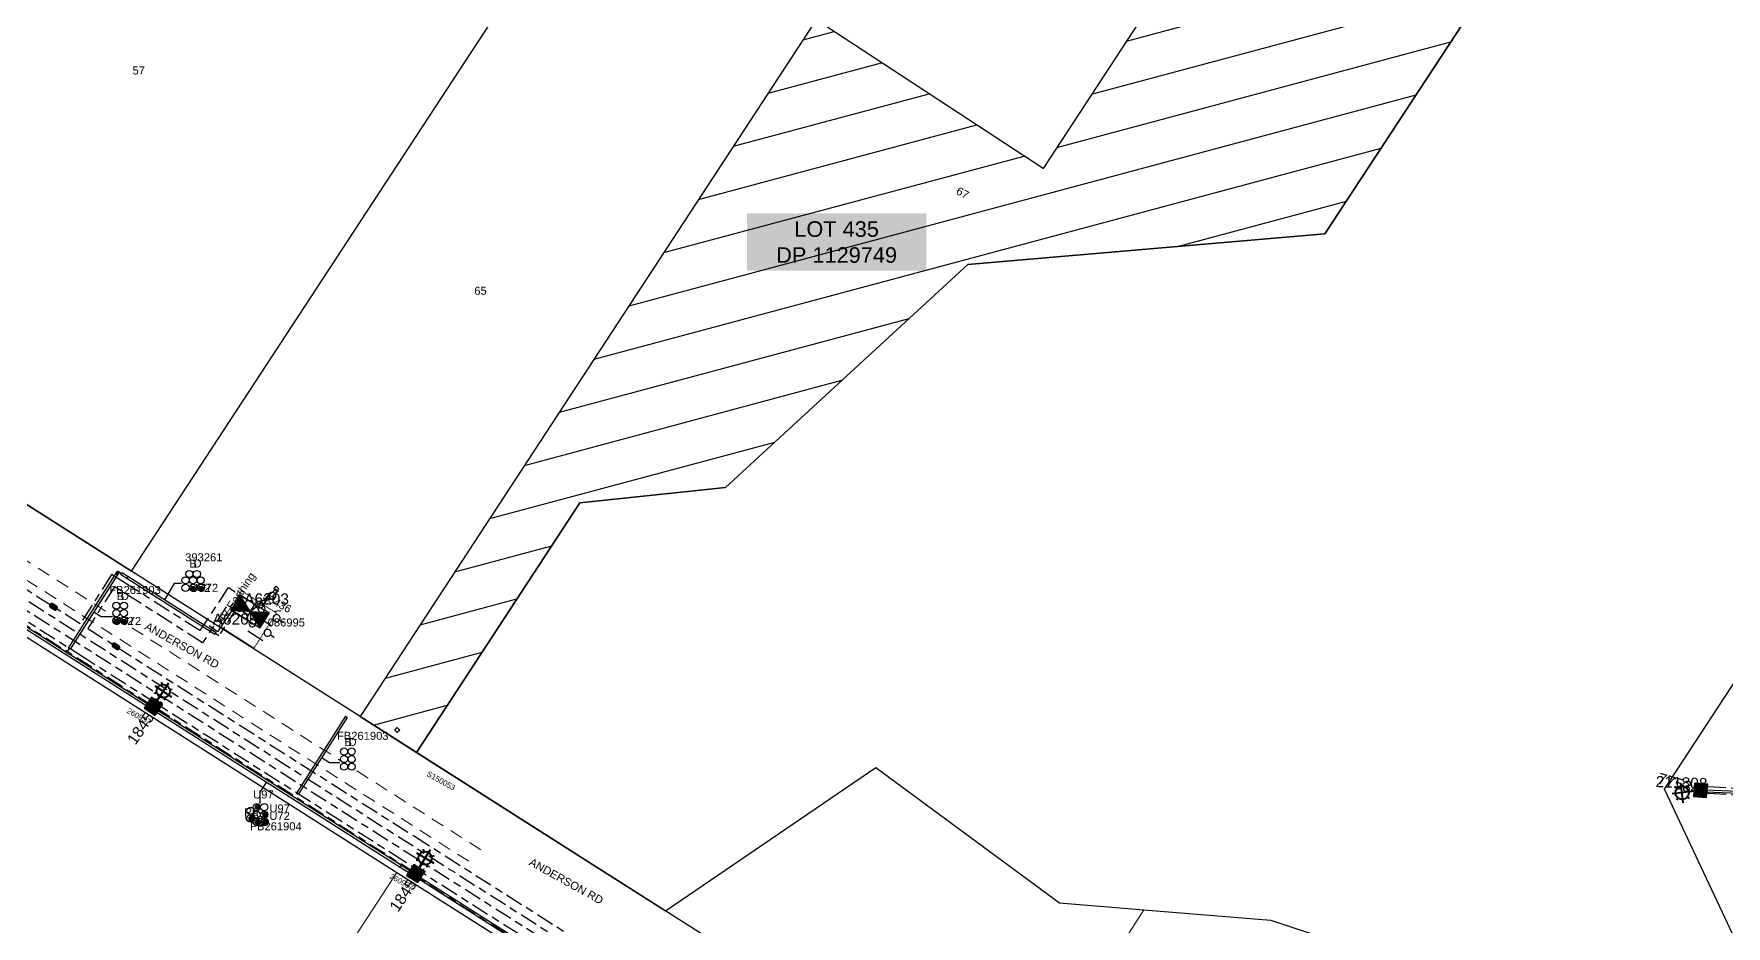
# Model space of a CAD drawing. Header units: metres. Extents: x 0 to 294317, y 0 to 6233398.
# Drawn here: x 293065.6 to 293446.3, y 6231828.6 to 6232029.3 of the extents above; entities that cross this region are included whole.
import ezdxf
from ezdxf import colors
from ezdxf.entities.mleader import LeaderData, LeaderLine
from ezdxf.enums import TextEntityAlignment as Align
from ezdxf.math import Vec2, Vec3

# ---------------------------------------------------------------- set-up
doc = ezdxf.new("R2010")
doc.units = ezdxf.units.M
for name, pattern in [('Cable Exist UG', [8.2, 4, -1.2, 1.8, -1.2]), ('Dash', [5, 3, -2]), ('HIDDEN', [0.375, 0.25, -0.125]), ('HIDDEN2', [0.1875, 0.125, -0.0625])]:
    doc.linetypes.add(name, pattern=pattern)
doc.layers.get('0').update_dxf_attribs({"color": 6})
for name, color, linetype in [('_User Miscellaneous1', 7, 'Continuous'), ('_User Miscellaneous2', 7, 'Continuous'), ('_User Miscellaneous3', 7, 'Continuous'), ('Duct_SP_EXT', 7, 'Continuous'), ('Equip_HV_EXT', 7, 'Continuous'), ('Equip_SP_SL_EXT', 7, 'Continuous'), ('Mains_HV_EXT', 7, 'Continuous'), ('Mains_SL_EXT', 7, 'Continuous'), ('Sub_SP_EXT', 7, 'Continuous'), ('SupportsUG_SP_LV_SL_EXT', 7, 'Continuous'), ('Trench_SP_EXT', 7, 'Continuous')]:
    doc.layers.add(name, color=color, linetype=linetype)
for name, color, linetype, lineweight in [('Cadastre Developer_SP_EXT', 9, 'Continuous', 5), ('Cadastre Land Parcels_SP_EXT', 9, 'Continuous', 5), ('Cadastre Other Property_SP_EXT', 9, 'HIDDEN', 5), ('Cadastre Roads_SP_EXT', 9, 'Continuous', 5)]:
    doc.layers.add(name, color=color, linetype=linetype, lineweight=lineweight)
doc.styles.add('COLUMN_LABEL', font='arial.ttf')
doc.styles.add('iecARIAL', font='arial.ttf', dxfattribs={"height": 2})
doc.styles.add('POLE_LABEL', font='arial.ttf')
doc.styles.get("Standard").update_dxf_attribs({"font": 'arial.ttf'})
doc.styles.add('SWITCH_LABEL', font='arial.ttf', dxfattribs={"height": 2.5})
doc.linetypes.add('Cable E UG', pattern='A,6,-0.5,["E",Standard,S=1.7,R=0,X=0.5,Y=-1],-2.9', length=9.4)

# ---------------------------------------------------------------- blocks, each defined once
blk = doc.blocks.new('*U35')
for points in [[(0, 0), (-2.29, 3.63), (-4.28, 0.34)], [(0, 0), (4.28, -0.34), (2.29, -3.63)]]:
    blk.add_hatch(color=256).paths.add_polyline_path(points)
for p, q in [((4.28, -0.34), (-4.28, 0.34)), ((-2.29, 3.63), (2.29, -3.63))]:
    blk.add_line(p, q)
blk.add_lwpolyline([(-4.28, 0.34), (2.29, -3.63), (4.28, -0.34), (-2.29, 3.63)], close=True)
for tag, height, flags, p in [('STREET_CODE', 0.2, 9, (1.5, 0)), ('ASSET_NUM', 3.5, 8, (2, 2)), ('CONSTRUCTED_VOLTAGE', 0.2, 9, (1.5, -0.2)), ('OPERATING_VOLTAGE', 0.2, 9, (1.5, -0.6)), ('ORIENTATION', 0.2, 9, (1.5, -0.8)), ('OWNED_BY', 0.2, 9, (1.5, -1)), ('OPERATED_BY', 0.2, 9, (1.5, -1.2)), ('SECONDARY_VOLTAGE', 0.2, 9, (1.5, -1.6)), ('STATE', 0.2, 9, (1.5, -1.8)), ('SUBSTATION_TYPE', 0.2, 9, (1.5, -2.2)), ('STREETNAME', 0.2, 9, (1.5, -3)), ('SUBURB', 0.2, 9, (1.5, -3.2)), ('Z', 0.2, 1, (1.5, -3.6)), ('NO_PHASES', 0.2, 9, (1.5, -0.4)), ('MAINTAINED_BY', 0.2, 9, (1.5, -1.4)), ('PARENT', 0.2, 9, (1.5, -2)), ('USAGE', 0.2, 9, (1.5, -2.4)), ('LEGEND', 0.2, 9, (1.5, -2.6)), ('LOCATION', 0.2, 9, (1.5, -2.8)), ('NOTES', 0.2, 9, (1.5, -3.4))]:
    blk.add_attdef(tag, text='', height=height, dxfattribs=dict(flags=flags)).set_placement(p, align=Align.MIDDLE_LEFT)
blk = doc.blocks.new('COLUMN_EXT')
blk.add_hatch(color=256).paths.add_polyline_path([(-1.49, 1.48), (-1.49, -1.49), (1.48, -1.49), (1.48, 1.48)])
blk.add_lwpolyline([(-1.49, -1.49), (1.48, -1.49), (1.48, 1.48), (-1.49, 1.48)], close=True)
for tag, height, style, flags, p in [('STRUCTURE_PLANT_NUMBER', 0.2, 'POLE_LABEL', 9, (1.81, 0.03)), ('ASSET_NUM', 2.5, 'COLUMN_LABEL', 8, (2, 2)), ('STREET_CODE', 0.2, 'COLUMN_LABEL', 9, (1.81, -0.2))]:
    blk.add_attdef(tag, text='', height=height, dxfattribs=dict(style=style, flags=flags)).set_placement(p, align=Align.MIDDLE_LEFT)
at = {"flags": 1}
blk.add_attdef('Z', (1.81, -2.35), '', height=0.2, dxfattribs=at)
at = {"flags": 9}
for tag, p in [('COLUMN_TYPE', (1.81, -0.4)), ('OWNED_BY', (1.81, -0.6)), ('STATE', (1.81, -0.8)), ('USAGE', (1.81, -1)), ('STREETNAME', (1.81, -1.6)), ('SUBURB', (1.81, -1.8)), ('LEGEND', (1.81, -1.2)), ('LOCATION', (1.81, -1.4)), ('NOTES', (1.81, -2))]:
    blk.add_attdef(tag, text='', height=0.2, dxfattribs=at).set_placement(p, align=Align.MIDDLE_LEFT)
blk = doc.blocks.new('DUCT_EXT')
blk.add_circle((0, 0.8), 0.8)
at = {"flags": 1}
blk.add_attdef('Z', (0, 0), '', height=0.2, dxfattribs=at)
at = {"flags": 9}
for tag, p in [('DUCT_CODE', (0, 0)), ('XSECT_TYPE', (0, -0.2)), ('STATE', (0, -0.6)), ('FB_REFERENCE', (0, -0.4)), ('NOTES', (0, -0.8))]:
    blk.add_attdef(tag, text='', height=0.2, dxfattribs=at).set_placement(p, align=Align.MIDDLE_LEFT)
blk = doc.blocks.new('*U36')
at = {"lineweight": 40}
for p, q in [((0.37, 4.65), (4.13, 2.18)), ((1.01, 1.54), (3.49, 5.3)), ((1.83, 5.44), (1.95, 4.89)), ((4.27, 3.83), (3.72, 3.72)), ((0, 0), (1.43, 2.17)), ((0.23, 3), (0.78, 3.11)), ((2.67, 1.4), (2.55, 1.95))]:
    blk.add_line(p, q, dxfattribs=at)
blk.add_circle((2.25, 3.42), 1.5, dxfattribs=at)
at = {"style": 'iecARIAL', "flags": 8}
blk.add_attdef('ASSET_NUM', (1.5, 1.5), '', height=2.5, dxfattribs=at)
for tag, p, height, flags in [('OPERATING_VOLTAGE', (0.98, -1.65), 0.2, 9), ('ORIENTATION', (0.98, -1.85), 0.2, 9), ('OWNED_BY', (0.98, -2.05), 0.2, 9), ('STATE', (0.98, -2.25), 0.2, 9), ('CONSTRUCTED_VOLTAGE', (0.98, -0.65), 0.2, 9), ('CONTROL_TYPE', (0.98, -0.85), 0.2, 9), ('LANTERN_PURPOSE', (0.98, -1.05), 0.2, 9), ('LANTERN_TYPE', (0.98, -1.25), 0.2, 9), ('NO_PHASES', (0.98, -1.45), 0.2, 9), ('USAGE', (0.98, -2.45), 0.2, 9), ('CEXIST', (0.98, -2.65), 0.2, 9), ('CNEW', (0.98, -2.85), 0.2, 9), ('CNUMBER', (0.98, -3.05), 0.2, 9), ('CREMOVE', (0.98, -3.25), 0.2, 9), ('CREPLACE', (0.98, -3.45), 0.2, 9), ('LKINGHEIGHT', (0.98, -3.65), 0.2, 9), ('LBRACKET', (0.98, -3.85), 0.2, 9), ('LNUMBER', (2.18, -3.25), 2.5, 8), ('LBRACKETVOCAB', (0.98, -4.05), 0.2, 9), ('LCATEGORY', (0.98, -4.25), 0.2, 9), ('LCHARGE1', (0.98, -4.45), 0.2, 9), ('LCHARGE1PERCENT', (0.98, -4.65), 0.2, 9), ('LCHARGE2', (0.98, -4.85), 0.2, 9), ('LCHARGE2PERCENT', (0.98, -5.05), 0.2, 9), ('LCHARGE3', (0.98, -5.25), 0.2, 9), ('LCHARGE3PERCENT', (0.98, -5.45), 0.2, 9), ('LEXIST', (0.98, -5.65), 0.2, 9), ('LLAMP', (0.98, -5.85), 0.2, 9), ('LLAMPVOCAB', (0.98, -6.05), 0.2, 9), ('LMAST', (0.98, -6.25), 0.2, 9), ('LMASTVOCAB', (0.98, -6.45), 0.2, 9), ('LNEW', (0.98, -6.65), 0.2, 9), ('LANTNUMBER', (0.98, -6.85), 0.2, 9), ('LOUTREACH', (0.98, -7.25), 0.2, 9), ('LOUTREACHVOCAB', (0.98, -7.45), 0.2, 9), ('LRATECODE', (0.98, -7.65), 0.2, 9), ('STREETNAME', (0.98, -9.25), 0.2, 9), ('SUBURB', (0.98, -9.45), 0.2, 1), ('LREMOVE', (0.98, -7.85), 0.2, 9), ('LREPLACE', (0.98, -8.05), 0.2, 9), ('LTYPE', (0.98, -8.25), 0.2, 9), ('LTYPEVOCAB', (0.98, -8.45), 0.2, 9), ('LEGEND', (0.98, -8.65), 0.2, 9), ('LOCATION', (0.98, -8.85), 0.2, 9), ('NOTES', (0.98, -9.05), 0.2, 9)]:
    blk.add_attdef(tag, p, '', height=height, dxfattribs=dict(flags=flags))
blk = doc.blocks.new('*U37')
at = {"lineweight": 40}
for p, q in [((0.19, 4.64), (4.03, 2.3)), ((0.94, 1.55), (3.28, 5.39)), ((1.63, 5.47), (1.76, 4.93)), ((4.12, 3.95), (3.57, 3.82)), ((0, 0), (1.33, 2.19)), ((0.11, 2.98), (0.65, 3.11)), ((2.6, 1.46), (2.47, 2.01))]:
    blk.add_line(p, q, dxfattribs=at)
blk.add_circle((2.11, 3.47), 1.5, dxfattribs=at)
at = {"style": 'iecARIAL', "flags": 8}
blk.add_attdef('ASSET_NUM', (1.5, 1.5), '', height=2.5, dxfattribs=at)
for tag, p, height, flags in [('OPERATING_VOLTAGE', (0.98, -1.65), 0.2, 9), ('ORIENTATION', (0.98, -1.85), 0.2, 9), ('OWNED_BY', (0.98, -2.05), 0.2, 9), ('STATE', (0.98, -2.25), 0.2, 9), ('CONSTRUCTED_VOLTAGE', (0.98, -0.65), 0.2, 9), ('CONTROL_TYPE', (0.98, -0.85), 0.2, 9), ('LANTERN_PURPOSE', (0.98, -1.05), 0.2, 9), ('LANTERN_TYPE', (0.98, -1.25), 0.2, 9), ('NO_PHASES', (0.98, -1.45), 0.2, 9), ('USAGE', (0.98, -2.45), 0.2, 9), ('CEXIST', (0.98, -2.65), 0.2, 9), ('CNEW', (0.98, -2.85), 0.2, 9), ('CNUMBER', (0.98, -3.05), 0.2, 9), ('CREMOVE', (0.98, -3.25), 0.2, 9), ('CREPLACE', (0.98, -3.45), 0.2, 9), ('LKINGHEIGHT', (0.98, -3.65), 0.2, 9), ('LBRACKET', (0.98, -3.85), 0.2, 9), ('LNUMBER', (2.18, -3.25), 2.5, 8), ('LBRACKETVOCAB', (0.98, -4.05), 0.2, 9), ('LCATEGORY', (0.98, -4.25), 0.2, 9), ('LCHARGE1', (0.98, -4.45), 0.2, 9), ('LCHARGE1PERCENT', (0.98, -4.65), 0.2, 9), ('LCHARGE2', (0.98, -4.85), 0.2, 9), ('LCHARGE2PERCENT', (0.98, -5.05), 0.2, 9), ('LCHARGE3', (0.98, -5.25), 0.2, 9), ('LCHARGE3PERCENT', (0.98, -5.45), 0.2, 9), ('LEXIST', (0.98, -5.65), 0.2, 9), ('LLAMP', (0.98, -5.85), 0.2, 9), ('LLAMPVOCAB', (0.98, -6.05), 0.2, 9), ('LMAST', (0.98, -6.25), 0.2, 9), ('LMASTVOCAB', (0.98, -6.45), 0.2, 9), ('LNEW', (0.98, -6.65), 0.2, 9), ('LANTNUMBER', (0.98, -6.85), 0.2, 9), ('LOUTREACH', (0.98, -7.25), 0.2, 9), ('LOUTREACHVOCAB', (0.98, -7.45), 0.2, 9), ('LRATECODE', (0.98, -7.65), 0.2, 9), ('STREETNAME', (0.98, -9.25), 0.2, 9), ('SUBURB', (0.98, -9.45), 0.2, 1), ('LREMOVE', (0.98, -7.85), 0.2, 9), ('LREPLACE', (0.98, -8.05), 0.2, 9), ('LTYPE', (0.98, -8.25), 0.2, 9), ('LTYPEVOCAB', (0.98, -8.45), 0.2, 9), ('LEGEND', (0.98, -8.65), 0.2, 9), ('LOCATION', (0.98, -8.85), 0.2, 9), ('NOTES', (0.98, -9.05), 0.2, 9)]:
    blk.add_attdef(tag, p, '', height=height, dxfattribs=dict(flags=flags))
blk = doc.blocks.new('SL_LANTERN_EXT')
at = {"lineweight": 40}
for p, q in [((-2.25, 4.22), (2.25, 4.22)), ((-1.46, 5.68), (-1.06, 5.28)), ((0, 1.97), (0, 6.47)), ((1.46, 5.68), (1.06, 5.28)), ((-1.46, 2.76), (-1.06, 3.16)), ((0, 0), (0, 2.72)), ((1.46, 2.76), (1.06, 3.16))]:
    blk.add_line(p, q, dxfattribs=at)
blk.add_circle((0, 4.22), 1.5, dxfattribs=at)
at = {"style": 'iecARIAL', "flags": 8}
blk.add_attdef('ASSET_NUM', (1.5, 1.5), '', height=2.5, dxfattribs=at)
for tag, p, height, flags in [('OPERATING_VOLTAGE', (0.98, -1.65), 0.2, 9), ('ORIENTATION', (0.98, -1.85), 0.2, 9), ('OWNED_BY', (0.98, -2.05), 0.2, 9), ('STATE', (0.98, -2.25), 0.2, 9), ('CONSTRUCTED_VOLTAGE', (0.98, -0.65), 0.2, 9), ('CONTROL_TYPE', (0.98, -0.85), 0.2, 9), ('LANTERN_PURPOSE', (0.98, -1.05), 0.2, 9), ('LANTERN_TYPE', (0.98, -1.25), 0.2, 9), ('NO_PHASES', (0.98, -1.45), 0.2, 9), ('USAGE', (0.98, -2.45), 0.2, 9), ('CEXIST', (0.98, -2.65), 0.2, 9), ('CNEW', (0.98, -2.85), 0.2, 9), ('CNUMBER', (0.98, -3.05), 0.2, 9), ('CREMOVE', (0.98, -3.25), 0.2, 9), ('CREPLACE', (0.98, -3.45), 0.2, 9), ('LKINGHEIGHT', (0.98, -3.65), 0.2, 9), ('LBRACKET', (0.98, -3.85), 0.2, 9), ('LNUMBER', (2.18, -3.25), 2.5, 8), ('LBRACKETVOCAB', (0.98, -4.05), 0.2, 9), ('LCATEGORY', (0.98, -4.25), 0.2, 9), ('LCHARGE1', (0.98, -4.45), 0.2, 9), ('LCHARGE1PERCENT', (0.98, -4.65), 0.2, 9), ('LCHARGE2', (0.98, -4.85), 0.2, 9), ('LCHARGE2PERCENT', (0.98, -5.05), 0.2, 9), ('LCHARGE3', (0.98, -5.25), 0.2, 9), ('LCHARGE3PERCENT', (0.98, -5.45), 0.2, 9), ('LEXIST', (0.98, -5.65), 0.2, 9), ('LLAMP', (0.98, -5.85), 0.2, 9), ('LLAMPVOCAB', (0.98, -6.05), 0.2, 9), ('LMAST', (0.98, -6.25), 0.2, 9), ('LMASTVOCAB', (0.98, -6.45), 0.2, 9), ('LNEW', (0.98, -6.65), 0.2, 9), ('LANTNUMBER', (0.98, -6.85), 0.2, 9), ('LOUTREACH', (0.98, -7.25), 0.2, 9), ('LOUTREACHVOCAB', (0.98, -7.45), 0.2, 9), ('LRATECODE', (0.98, -7.65), 0.2, 9), ('STREETNAME', (0.98, -9.25), 0.2, 9), ('SUBURB', (0.98, -9.45), 0.2, 1), ('LREMOVE', (0.98, -7.85), 0.2, 9), ('LREPLACE', (0.98, -8.05), 0.2, 9), ('LTYPE', (0.98, -8.25), 0.2, 9), ('LTYPEVOCAB', (0.98, -8.45), 0.2, 9), ('LEGEND', (0.98, -8.65), 0.2, 9), ('LOCATION', (0.98, -8.85), 0.2, 9), ('NOTES', (0.98, -9.05), 0.2, 9)]:
    blk.add_attdef(tag, p, '', height=height, dxfattribs=dict(flags=flags))
blk = doc.blocks.new('CCP_EXT')
blk.add_wipeout([(0, 0.57), (0.57, 0), (0, -0.57), (-0.57, 0)])
blk.add_lwpolyline([(-0.57, 0), (0, 0.57), (0.57, 0), (0, -0.57), (-0.57, 0)])
at = {"flags": 1}
blk.add_attdef('Z', (0, 0), '', height=0.2, dxfattribs=at)
at = {"flags": 9}
for tag, p in [('CCP_TYPE', (0, 0)), ('CONSTRUCTED_VOLTAGE', (0, -0.2)), ('OPERATING_VOLTAGE', (0, -0.6)), ('ORIENTATION', (0, -0.8)), ('OWNED_BY', (0, -1)), ('STATE', (0, -1.8)), ('NO_PHASES', (0, -0.4)), ('USAGE', (0, -1.2)), ('LEGEND', (0, -1.4)), ('LIFE_SUPPORT', (0, -1.6)), ('NOTES', (0, -2))]:
    blk.add_attdef(tag, text='', height=0.2, dxfattribs=at).set_placement(p, align=Align.MIDDLE_LEFT)
blk = doc.blocks.new('HV_STJ_EXT')
h = blk.add_hatch(color=256)
edge = h.paths.add_edge_path()
edge.add_ellipse((-0.59, 0.13), major_axis=(0.226, 0.226), ratio=1, start_angle=45, end_angle=135)
edge.add_line((-0.91, 0.13), (-0.91, -0.13))
edge.add_ellipse((-0.59, -0.13), major_axis=(0.226, 0.226), ratio=1, start_angle=135, end_angle=225)
edge.add_line((-0.59, -0.45), (0.59, -0.45))
edge.add_ellipse((0.59, -0.13), major_axis=(-0.226, 0.226), ratio=1, start_angle=135, end_angle=225)
edge.add_line((0.91, -0.13), (0.91, 0.13))
edge.add_ellipse((0.59, 0.13), major_axis=(-0.226, 0.226), ratio=1, start_angle=225, end_angle=315)
edge.add_line((0.59, 0.45), (-0.59, 0.45))
blk.add_lwpolyline([(-0.91, 0.13), (-0.91, -0.13, 0.414214), (-0.59, -0.45), (0.59, -0.45, 0.414214), (0.91, -0.13), (0.91, 0.13, 0.414214), (0.59, 0.45), (-0.59, 0.45, 0.414214)], format="xyb", close=True)
for tag, flags, p in [('ORIENTATION', 9, (1.5, 0)), ('Z', 1, (1.5, -0.8)), ('USAGE', 9, (1.5, -0.2)), ('LEGEND', 9, (1.5, -0.4)), ('NOTES', 9, (1.5, -0.6))]:
    blk.add_attdef(tag, text='', height=0.2, dxfattribs=dict(flags=flags)).set_placement(p, align=Align.MIDDLE_LEFT)
blk = doc.blocks.new('LV_UG_DFUSE_CLOSED_EXT')
for points in [[(1, 0), (0, 0)], [(5.04, 0.73), (2.16, -0.72)], [(5.05, -0.71), (2.16, 0.72)], [(6.2, 0.01), (7.2, 0.01)]]:
    blk.add_lwpolyline(points)
for centre in [(1.8, 0), (5.4, 0.01)]:
    blk.add_circle(centre, 0.8)
at = {"flags": 9}
for tag, p in [('ACTUAL_STATUS', (0, 0)), ('CONSTRUCTED_VOLTAGE', (0, -0.2)), ('OPERATING_VOLTAGE', (0, -0.6)), ('ORIENTATION', (0, -0.8)), ('STATE', (0, -1)), ('SWITCH_TYPE', (0, -1.2)), ('NO_PHASES', (0, -0.4)), ('USAGE', (0, -1.4)), ('NOTES', (0, -1.6))]:
    blk.add_attdef(tag, text='', height=0.2, dxfattribs=at).set_placement(p, align=Align.MIDDLE_LEFT)
at = {"flags": 1}
blk.add_attdef('Z', (0, 0), '', height=0.2, dxfattribs=at)
blk = doc.blocks.new('SWG_HOLEC_SU_EXT')
blk.add_line((1.8, -2), (5.8, -2))
for points in [[(1, 0), (0, 0)], [(6.6, 0), (7.6, 0)]]:
    blk.add_lwpolyline(points)
for points in [[(1.8, -0.8, 1), (1.8, 0.8, 1)], [(5.8, -0.8, 1), (5.8, 0.8, 1)]]:
    blk.add_lwpolyline(points, format="xyb", close=True)
at = {"style": 'SWITCH_LABEL', "flags": 8}
blk.add_attdef('ASSET_NUM', text='', height=2.5, rotation=179.9544, dxfattribs=at).set_placement((-2.4, 0), align=Align.MIDDLE_LEFT)
at = {"flags": 1}
blk.add_attdef('Z', (0, 0), '', height=0.2, dxfattribs=at)
at = {"flags": 9}
for tag, p in [('ACTUAL_STATUS', (0, -0.4)), ('CONSTRUCTED_VOLTAGE', (0, -0.6)), ('OPERATING_VOLTAGE', (0, -1)), ('ORIENTATION', (0, -1.2)), ('OWNED_BY', (0, -1.4)), ('STATE', (0, -1.8)), ('SWITCH_TYPE', (0, -2)), ('STREETNAME', (0, -2.6)), ('SUBURB', (0, -2.8)), ('NO_PHASES', (0, -0.8)), ('PARENT', (0, -1.6)), ('USAGE', (0, -2.2)), ('LOCATION', (0, -2.4)), ('NOTES', (0, -3))]:
    blk.add_attdef(tag, text='', height=0.2, dxfattribs=at).set_placement(p, align=Align.MIDDLE_LEFT)
at = {"style": 'SWITCH_LABEL', "flags": 9}
blk.add_attdef('STREET_CODE', text='', height=0.2, dxfattribs=at).set_placement((0, -0.2), align=Align.MIDDLE_LEFT)
blk = doc.blocks.new('CABLE_LARGE_EXT')
h = blk.add_hatch(color=256)
edge = h.paths.add_edge_path()
edge.add_arc((0, 0.55), 0.55, 0, 360)
blk.add_circle((0, 0.55), 0.55)
at = {"flags": 1}
blk.add_attdef('Z', (0, 0), '', height=0.2, dxfattribs=at)
at = {"flags": 9}
for tag, p in [('COND_CODE', (0, 0)), ('STATE', (0, -0.4)), ('XSECT_SIZE', (0, -0.6)), ('FB_REFERENCE', (0, -0.2)), ('NOTES', (0, -0.8))]:
    blk.add_attdef(tag, text='', height=0.2, dxfattribs=at).set_placement(p, align=Align.MIDDLE_LEFT)

msp = doc.modelspace()

# ---------------------------------------------------------------- hatches: boundary and pattern name
at = {"layer": '_User Miscellaneous1'}
h = msp.add_hatch(dxfattribs=at)
h.set_pattern_fill('ANSI31', color=256, scale=3, angle=330, style=0)
h.paths.add_polyline_path([(293406.73, 6232061.68), (293405.29, 6232068.6), (293366.84, 6232093.8), (293365.36, 6232100.67), (293406.51, 6232163.54), (293402.15, 6232166.41), (293292.61, 6231999.05), (293241.6, 6232032.44), (293139.02, 6231875.75), (293151.68, 6231867.7), (293188.45, 6231923.86), (293221.21, 6231927.27), (293275.68, 6231977.44), (293356.03, 6231984.29)])

# ---------------------------------------------------------------- linework, layer by layer
at = {"layer": '_User Miscellaneous1', "linetype": 'Continuous'}
for points in [[(293406.73, 6232061.68), (293405.29, 6232068.6), (293366.84, 6232093.8), (293365.36, 6232100.67), (293406.51, 6232163.54), (293402.15, 6232166.41), (293292.61, 6231999.05), (293241.6, 6232032.44), (293139.02, 6231875.75), (293151.68, 6231867.7), (293188.45, 6231923.86), (293221.21, 6231927.27), (293275.68, 6231977.44), (293356.03, 6231984.29), (293406.73, 6232061.68)], [(293190.59, 6232065.82), (293088.49, 6232132.5), (292984.66, 6231973.91), (293087.56, 6231908.46), (293190.59, 6232065.82)]]:
    msp.add_lwpolyline(points, close=True, dxfattribs=at)
for points in [[(293453.11, 6232132.8), (293406.51, 6232163.54), (293365.36, 6232100.67), (293366.84, 6232093.8), (293405.29, 6232068.6), (293406.73, 6232061.68), (293356.03, 6231984.29), (293275.68, 6231977.44), (293221.21, 6231927.27), (293188.45, 6231923.86), (293151.68, 6231867.7), (293190.48, 6231843.03), (293207.72, 6231832.07), (293254.99, 6231864.32), (293296.35, 6231833.88), (293315.28, 6231832.32), (293343.88, 6231829.96), (293399.68, 6231811.44), (293412.07, 6231785.11), (293432.49, 6231741.74), (293407.18, 6231701.95), (293424.8, 6231690.73), (293443.94, 6231678.58), (293462.91, 6231666.21)], [(293460.8, 6231799.04), (293432.37, 6231859.46), (293518.41, 6231990.8)]]:
    msp.add_lwpolyline(points, dxfattribs=at)
at = {"layer": '_User Miscellaneous2', "linetype": 'Cable Exist UG'}
msp.add_lwpolyline([(293114.6, 6231898.89), (293121.2, 6231899.59)], dxfattribs=at)
at = {"layer": '_User Miscellaneous3'}
for points in [[(293098.85, 6231905.66), (293097.17, 6231905.66), (293095, 6231902.03)], [(293083.35, 6231898.18), (293080.74, 6231898.18), (293079.18, 6231899.18)], [(293134.43, 6231865.36), (293132.1, 6231865.36), (293130.46, 6231866.4)], [(293116.55, 6231856.19), (293116.55, 6231858.73), (293117.95, 6231860.92)]]:
    msp.add_lwpolyline(points, dxfattribs=at)
at = {"layer": '_User Miscellaneous3', "linetype": 'Cable E UG'}
for points in [[(293112.17, 6231899.43), (293111.73, 6231899.3), (293111.73, 6231899.3), (293110.48, 6231900.08), (293108.13, 6231896.59)], [(293108.13, 6231896.59), (293106.96, 6231894.79), (293105.03, 6231896.17)]]:
    msp.add_lwpolyline(points, dxfattribs=at)
at = {"layer": 'Cadastre Land Parcels_SP_EXT', "linetype": 'Continuous'}
for points in [[(293402.15, 6232166.41), (293351.14, 6232199.8), (293241.6, 6232032.44), (293292.61, 6231999.05), (293402.15, 6232166.41)], [(293241.6, 6232032.44), (293190.59, 6232065.82), (293087.56, 6231908.46), (293139.02, 6231875.75), (293241.6, 6232032.44)]]:
    msp.add_lwpolyline(points, close=True, dxfattribs=at)
for points in [[(293020.71, 6231646.68), (293147.24, 6231840.71), (293147.24, 6231840.71), (292958.26, 6231960.87), (292886.03, 6231847.4), (292980.94, 6231784.88)], [(293293.5, 6231798.07), (293315.28, 6231832.32), (293315.28, 6231832.32), (293296.35, 6231833.88), (293254.99, 6231864.32), (293207.72, 6231832.07), (293241.99, 6231810.28)], [(293184.8, 6231816.83), (293147.24, 6231840.71), (293020.7, 6231646.68)], [(293382.64, 6231817.1), (293343.88, 6231829.96), (293315.28, 6231832.32), (293293.5, 6231798.07)]]:
    msp.add_lwpolyline(points, dxfattribs=at)
at = {"layer": 'Cadastre Roads_SP_EXT', "linetype": 'Continuous'}
msp.add_lwpolyline([(293518.41, 6231990.8), (293432.37, 6231859.46), (293460.8, 6231799.04)], dxfattribs=at)
at = {"layer": 'Duct_SP_EXT'}
for p, q in [((293032.18, 6231915.6), (293092.1, 6231877.5)), ((293032.43, 6231916), (293092.36, 6231877.9)), ((293084.38, 6231908.48), (293073.38, 6231891.17)), ((293084.79, 6231908.22), (293073.78, 6231890.91)), ((293084.38, 6231908.48), (293084.59, 6231908.35)), ((293084.79, 6231908.22), (293084.59, 6231908.35)), ((293085.15, 6231907.7), (293085.28, 6231907.9)), ((293086.52, 6231906.83), (293085.15, 6231907.7)), ((293085.41, 6231908.1), (293085.28, 6231907.9)), ((293086.78, 6231907.23), (293085.41, 6231908.1)), ((293086.52, 6231906.83), (293086.65, 6231907.03)), ((293106.36, 6231894.21), (293086.52, 6231906.83)), ((293086.78, 6231907.23), (293086.65, 6231907.03)), ((293106.62, 6231894.61), (293086.78, 6231907.23)), ((293106.36, 6231894.21), (293106.49, 6231894.41)), ((293106.62, 6231894.61), (293106.49, 6231894.41)), ((293073.38, 6231891.17), (293073.58, 6231891.04)), ((293073.78, 6231890.91), (293073.58, 6231891.04)), ((293092.1, 6231877.5), (293092.23, 6231877.7)), ((293092.1, 6231877.5), (293092.23, 6231877.7)), ((293092.36, 6231877.9), (293092.23, 6231877.7)), ((293092.36, 6231877.9), (293092.23, 6231877.7)), ((293135.71, 6231875.82), (293124.71, 6231858.51)), ((293136.12, 6231875.56), (293125.11, 6231858.25)), ((293135.71, 6231875.82), (293135.92, 6231875.69)), ((293136.12, 6231875.56), (293135.92, 6231875.69)), ((293124.71, 6231858.51), (293124.91, 6231858.38)), ((293125.11, 6231858.25), (293124.91, 6231858.38)), ((293441.68, 6231858.82), (293441.69, 6231859.06)), ((293441.68, 6231858.82), (293457.19, 6231858.17)), ((293441.7, 6231859.3), (293441.69, 6231859.06)), ((293441.7, 6231859.3), (293457.21, 6231858.64)), ((293148.03, 6231841.93), (293148.16, 6231842.14)), ((293148.03, 6231841.93), (293151.17, 6231839.94)), ((293148.29, 6231842.34), (293148.16, 6231842.14)), ((293148.29, 6231842.34), (293151.42, 6231840.35)), ((293151.17, 6231839.94), (293151.29, 6231840.14)), ((293151.17, 6231839.94), (293151.29, 6231840.14)), ((293151.17, 6231839.94), (293185.56, 6231818.07)), ((293151.42, 6231840.35), (293151.29, 6231840.14)), ((293151.42, 6231840.35), (293151.29, 6231840.14)), ((293151.42, 6231840.35), (293185.82, 6231818.48))]:
    msp.add_line(p, q, dxfattribs=at)
at = {"layer": 'Mains_HV_EXT', "linetype": 'Cable Exist UG'}
for points in [[(292976.22, 6231960.12), (293070.07, 6231900.45)], [(293114.25, 6231899.35), (293115.31, 6231900.96), (293115.31, 6231900.96), (293109.32, 6231904.77), (293102.98, 6231895.09), (293085.95, 6231905.93), (293083.13, 6231907.7), (293076.08, 6231896.61), (293070.05, 6231900.46)], [(293114.25, 6231899.35), (293113.29, 6231897.69), (293108.88, 6231900.44), (293103.6, 6231892.37), (293103.6, 6231892.37), (293084.88, 6231904.24), (293083.75, 6231904.94), (293077.76, 6231895.53), (293084.09, 6231891.56)]]:
    msp.add_lwpolyline(points, dxfattribs=at)
at = {"layer": 'Mains_SL_EXT', "linetype": 'Cable Exist UG'}
for points in [[(293092.48, 6231878.05), (293032.51, 6231916.16)], [(293216.94, 6231798.77), (293215.24, 6231799.26), (293185.61, 6231818.1), (293152.48, 6231839.16), (293151.53, 6231840.47)]]:
    msp.add_lwpolyline(points, dxfattribs=at)
for points in [[(293440.55, 6231859.14), (293442.22, 6231860.02), (293458.37, 6231859.18), (293458.37, 6231859.18, -0.157867), (293463.22, 6231872.38), (293463.22, 6231872.38), (293463.24, 6231872.41), (293470.35, 6231883.56), (293470.74, 6231885.26)], [(293440.55, 6231859.14), (293442.25, 6231858.53), (293458.24, 6231857.64), (293458.24, 6231857.64, 0.084316), (293459.23, 6231846.57), (293459.23, 6231846.57), (293459.26, 6231846.45), (293472.7, 6231817.49), (293472.76, 6231817.4), (293472.76, 6231817.4, 0.045476), (293478.45, 6231810.37), (293478.45, 6231810.37), (293479.71, 6231808.45)]]:
    msp.add_lwpolyline(points, format="xyb", dxfattribs=at)
at = {"layer": 'Trench_SP_EXT', "linetype": 'Cable Exist UG'}
for points in [[(293085.28, 6231907.9), (293084.59, 6231908.35), (293084.15, 6231907.66)], [(293113.69, 6231898.66), (293111.32, 6231900.31), (293107.25, 6231893.92), (293106.49, 6231894.41)], [(293073.58, 6231891.04), (293072.9, 6231889.99)], [(293440.51, 6231859.18), (293441.69, 6231859.06)]]:
    msp.add_lwpolyline(points, dxfattribs=at)

# ---------------------------------------------------------------- block references
at = {"layer": '_User Miscellaneous3'}
for name, p in [('DUCT_EXT', (293100.59, 6231907.02)), ('DUCT_EXT', (293102.29, 6231907.02)), ('DUCT_EXT', (293099.75, 6231905.61)), ('DUCT_EXT', (293099.75, 6231903.91)), ('DUCT_EXT', (293101.45, 6231905.61)), ('DUCT_EXT', (293101.45, 6231903.91)), ('CABLE_LARGE_EXT', (293101.47, 6231903.93)), ('DUCT_EXT', (293103.16, 6231905.61)), ('DUCT_EXT', (293103.21, 6231903.99)), ('CABLE_LARGE_EXT', (293103.21, 6231903.99)), ('DUCT_EXT', (293084.18, 6231899.9)), ('DUCT_EXT', (293085.88, 6231899.9)), ('DUCT_EXT', (293084.18, 6231898.22)), ('DUCT_EXT', (293084.18, 6231896.52)), ('CABLE_LARGE_EXT', (293084.18, 6231896.52)), ('DUCT_EXT', (293085.88, 6231898.22)), ('DUCT_EXT', (293085.88, 6231896.52)), ('CABLE_LARGE_EXT', (293085.9, 6231896.53)), ('DUCT_EXT', (293135.41, 6231867.1)), ('DUCT_EXT', (293135.41, 6231865.4)), ('DUCT_EXT', (293137.11, 6231867.1)), ('DUCT_EXT', (293137.11, 6231865.4)), ('DUCT_EXT', (293135.41, 6231863.7)), ('DUCT_EXT', (293137.11, 6231863.7)), ('CABLE_LARGE_EXT', (293116.01, 6231854.89))]:
    msp.add_blockref(name, p, dxfattribs=at)
ref = msp.add_blockref('SWG_HOLEC_SU_EXT', (293113.29, 6231897.69), dxfattribs=dict(at, rotation=327.7798409647353))
ref.add_attrib('ASSET_NUM', 'A6205', dxfattribs={"layer": '0', "height": 2.5, "style": 'SWITCH_LABEL'}).set_placement((293110.89, 6231898.94), align=Align.TOP_CENTER)
at = {"layer": '_User Miscellaneous3', "rotation": 90}
for name, p in [('DUCT_EXT', (293115.14, 6231854.54)), ('DUCT_EXT', (293116.54, 6231855.39)), ('DUCT_EXT', (293116.54, 6231853.69)), ('DUCT_EXT', (293118.24, 6231855.39)), ('DUCT_EXT', (293118.24, 6231853.69)), ('CABLE_LARGE_EXT', (293118.24, 6231853.69)), ('DUCT_EXT', (293115.14, 6231852.84)), ('CABLE_LARGE_EXT', (293115.14, 6231852.84)), ('DUCT_EXT', (293116.54, 6231851.99)), ('CABLE_LARGE_EXT', (293116.54, 6231851.99)), ('DUCT_EXT', (293118.24, 6231851.99)), ('CABLE_LARGE_EXT', (293118.24, 6231851.99))]:
    msp.add_blockref(name, p, dxfattribs=at)
at = {"layer": 'Equip_HV_EXT'}
for p, rotation in [((293070.05, 6231900.46), 327.4432149664763), ((293084.09, 6231891.56), 147.5511211428755)]:
    msp.add_blockref('HV_STJ_EXT', p, dxfattribs=dict(at, rotation=rotation))
at = {"layer": 'Equip_SP_SL_EXT'}
ref = msp.add_blockref('*U36', (293092.48, 6231878.05), dxfattribs=at)
ref.add_attrib('ASSET_NUM', '184533', dxfattribs={"layer": '_User Miscellaneous2', "height": 2.5, "rotation": 55.8757, "style": 'iecARIAL'}).set_placement((293093.98, 6231879.55), align=Align.MIDDLE_RIGHT)
ref = msp.add_blockref('SL_LANTERN_EXT', (293440.55, 6231859.14), dxfattribs=dict(at, rotation=96.92721812539027))
ref.add_attrib('ASSET_NUM', '211808', dxfattribs={"layer": '0', "height": 2.5, "rotation": 357.3949, "style": 'iecARIAL'}).set_placement((293442.05, 6231860.64), align=Align.MIDDLE_RIGHT)
ref = msp.add_blockref('*U37', (293151.53, 6231840.47), dxfattribs=at)
ref.add_attrib('ASSET_NUM', '184534', dxfattribs={"layer": '_User Miscellaneous2', "height": 2.5, "rotation": 55.8757, "style": 'iecARIAL'}).set_placement((293153.03, 6231841.97), align=Align.MIDDLE_RIGHT)
at = {"layer": 'Sub_SP_EXT'}
ref = msp.add_blockref('*U35', (293114.25, 6231899.35), dxfattribs=at)
ref.add_attrib('ASSET_NUM', '33436', dxfattribs={"layer": '0', "height": 1.75, "rotation": 330.9552}).set_placement((293119.7, 6231900.17), align=Align.BOTTOM_CENTER)
at = {"layer": 'SupportsUG_SP_LV_SL_EXT'}
ref = msp.add_blockref('COLUMN_EXT', (293092.48, 6231878.05), dxfattribs=dict(at, rotation=326.394779359737))
ref.add_attrib('ASSET_NUM', '260937', dxfattribs={"layer": '0', "height": 1.25, "rotation": 330.9552, "style": 'COLUMN_LABEL'}).set_placement((293092.09, 6231874.94), align=Align.TOP_RIGHT)
ref = msp.add_blockref('COLUMN_EXT', (293440.51, 6231859.18), dxfattribs=dict(at, rotation=85.18463938349326))
ref.add_attrib('ASSET_NUM', '775345', dxfattribs={"layer": '0', "height": 2.5, "rotation": 343.8476, "style": 'COLUMN_LABEL'}).set_placement((293442.51, 6231859.93), align=Align.TOP_RIGHT)
ref = msp.add_blockref('COLUMN_EXT', (293151.53, 6231840.47), dxfattribs=dict(at, rotation=327.7442222912245))
ref.add_attrib('ASSET_NUM', '260937', dxfattribs={"layer": '0', "height": 1.25, "rotation": 330.9552, "style": 'COLUMN_LABEL'}).set_placement((293151.21, 6231837.73), align=Align.TOP_RIGHT)

# ---------------------------------------------------------------- texts
at = {"layer": '_User Miscellaneous1'}
msp.add_text('ANDERSON RD', height=1.8, rotation=330.9552, dxfattribs=at).set_placement((293176.82, 6231842.47))
at = {"layer": '_User Miscellaneous2'}
for s, p in [('393261', (293099.66, 6231910.68)), ('B', (293100.62, 6231909.28)), ('D', (293101.52, 6231909.28)), ('FB261903', (293082.59, 6231903.34)), ('B', (293084.29, 6231901.94)), ('D', (293085.19, 6231901.94)), ('U72', (293100.73, 6231903.77)), ('U72', (293102.47, 6231903.82)), ('U72', (293083.43, 6231896.35)), ('U72', (293085.15, 6231896.37)), ('086995', (293118.22, 6231896.02)), ('FB261903', (293133.81, 6231870.53)), ('B', (293135.51, 6231869.13)), ('D', (293136.41, 6231869.13)), ('U97', (293114.95, 6231857.35)), ('R6', (293112.91, 6231853.36)), ('U72', (293118.6, 6231852.52)), ('U97', (293118.61, 6231854.21)), ('U97', (293113.01, 6231852.23)), ('FB261904', (293114.28, 6231850.18)), ('B', (293115.94, 6231851.15)), ('D', (293116.84, 6231851.15))]:
    msp.add_text(s, height=1.8, dxfattribs=at).set_placement(p)
at = {"layer": '_User Miscellaneous3'}
msp.add_text('HV Earthing', height=1.8, rotation=56.059, dxfattribs=at).set_placement((293108.02, 6231896.17))
at = {"layer": 'Cadastre Land Parcels_SP_EXT'}
for s, p in [('57', (293087.82, 6232020.17)), ('65', (293164.69, 6231970.62))]:
    msp.add_text(s, height=1.8, dxfattribs=at).set_placement(p)
msp.add_text('67', height=1.8, rotation=330.9206, dxfattribs=at).set_placement((293272.88, 6231993.41))

# ---------------------------------------------------------------- next in the draw order: block references
at = {"layer": '_User Miscellaneous2'}
msp.add_blockref('CCP_EXT', (293120.16, 6231904.52), dxfattribs=at)
at = {"layer": '_User Miscellaneous2', "rotation": 90.0000000000002}
msp.add_blockref('CCP_EXT', (293147.36, 6231872.72), dxfattribs=at)

# ---------------------------------------------------------------- next in the draw order: linework, layer by layer
at = {"layer": '_User Miscellaneous1', "linetype": 'Continuous'}
msp.add_lwpolyline([(293241.99, 6231810.28), (293190.48, 6231843.03), (293139.02, 6231875.75), (293087.56, 6231908.46), (292984.66, 6231973.91), (292933.2, 6232006.61), (292881.75, 6232039.14), (292875.12, 6232043.36), (292871.8, 6232045.59), (292868.6, 6232048), (292865.53, 6232050.58), (292863.95, 6232052.05), (292850.19, 6232029.43), (292852.86, 6232027.89), (292958.26, 6231960.87), (293147.24, 6231840.71), (293184.8, 6231816.83)], dxfattribs=at)
at = {"layer": '_User Miscellaneous2'}
msp.add_lwpolyline([(293114.25, 6231899.35), (293120.16, 6231904.52)], dxfattribs=at)
at = {"layer": 'Cadastre Developer_SP_EXT', "linetype": 'Dash'}
msp.add_lwpolyline([(293166.14, 6231845.81), (292872.2, 6232032.82), (292849.09, 6232048.8), (292846.29, 6232043.56), (292853.93, 6232039.81), (292861.37, 6232035.36), (293164.33, 6231842.65)], dxfattribs=at)
at = {"layer": 'Cadastre Other Property_SP_EXT', "linetype": 'HIDDEN2'}
msp.add_lwpolyline([(293107.27, 6231896.2), (293115.16, 6231891.16), (293120.18, 6231899.05), (293112.33, 6231904.04), (293107.27, 6231896.2)], close=True, dxfattribs=at)
at = {"layer": 'Duct_SP_EXT'}
for p, q in [((293092.1, 6231877.5), (293148.03, 6231841.93)), ((293092.36, 6231877.9), (293148.29, 6231842.34))]:
    msp.add_line(p, q, dxfattribs=at)
at = {"layer": 'Mains_HV_EXT', "linetype": 'Cable Exist UG'}
for points in [[(293259.53, 6231731.65), (293267.88, 6231743.8), (293267.74, 6231747.04), (293270.45, 6231750.64), (293270.45, 6231750.64), (293259.61, 6231760.44), (293259.98, 6231761.88), (293258.47, 6231764.39), (293258.47, 6231764.39), (293258.74, 6231765.76), (293258.74, 6231765.76, 0.267077), (293251.81, 6231779.29), (293251.81, 6231779.29), (293244.74, 6231784.58), (293242.33, 6231786.16), (293228.72, 6231794.83), (293228.72, 6231794.83), (293186.75, 6231821.52), (292878.19, 6232017.71)], [(293251.34, 6231777.18, 0.01532), (293250.68, 6231777.64), (293250.68, 6231777.64), (293249.27, 6231778.75), (293249.27, 6231778.75), (293245.39, 6231781.64), (293242.69, 6231783.53), (293232.73, 6231789.92), (293226.97, 6231793.57), (293226.97, 6231793.57), (293195.37, 6231813.67), (293148.85, 6231843.24), (293148.85, 6231843.24), (293134.74, 6231852.22), (293077.29, 6231888.75), (293077.29, 6231888.75), (293040.82, 6231911.93), (292977.87, 6231951.96), (292977.87, 6231951.96), (292923.92, 6231986.26), (292892.31, 6232006.33)]]:
    msp.add_lwpolyline(points, format="xyb", dxfattribs=at)
for points in [[(292898.44, 6232007.21), (293187.82, 6231823.21)], [(293084.12, 6231891.52), (293151.21, 6231848.85), (293190.47, 6231823.89)]]:
    msp.add_lwpolyline(points, dxfattribs=at)
at = {"layer": 'Mains_SL_EXT', "linetype": 'Cable Exist UG'}
msp.add_lwpolyline([(293151.53, 6231840.47), (293092.48, 6231878.05)], dxfattribs=at)

# ---------------------------------------------------------------- next in the draw order: block references
at = {"layer": '_User Miscellaneous3', "rotation": 36.00000006831309}
msp.add_blockref('LV_UG_DFUSE_CLOSED_EXT', (293114.85, 6231899.79), dxfattribs=at)
at = {"layer": '_User Miscellaneous3'}
ref = msp.add_blockref('SWG_HOLEC_SU_EXT', (293115.31, 6231900.96), dxfattribs=dict(at, rotation=327.9794270677028))
ref.add_attrib('ASSET_NUM', 'A6203', dxfattribs={"layer": '0', "height": 2.5, "style": 'SWITCH_LABEL'}).set_placement((293112.92, 6231902.21), align=Align.MIDDLE_LEFT)

# ---------------------------------------------------------------- next in the draw order: leaders
at = {"layer": '_User Miscellaneous1'}
ml = msp.add_multileader_mtext('Standard', dxfattribs=at)
ml.set_content('LOT 435 \\PDP 1129749', color=256)
ml.set_leader_properties()
ml.build(insert=Vec2(0, 0))
ml.multileader.update_dxf_attribs({"has_text_frame": 1})
ctx = ml.context
ctx.base_point, ctx.char_height, ctx.plane_origin = Vec3(293228.99, 6231985.12), 3.5, Vec3(293181.97, 6231992.79)
ctx.text_align_type = 1
notes = []
notes.append((ctx, [(0, (0, 0, 0), (0, 0), (1, 0), 1, [])]))
ctx.mtext.insert, ctx.mtext.width, ctx.mtext.defined_height, ctx.mtext.alignment, ctx.mtext.flow_direction = Vec3(293246.19, 6231987.15), 36.8365, 7.89, 2, 5
ctx.mtext.has_bg_fill, ctx.mtext.bg_color, ctx.mtext.bg_scale_factor, ctx.mtext.bg_transparency, ctx.mtext.use_window_bg_color = 1, -1023410177, 1.5, 0, 0
for ctx, leaders in notes:
    for number, flags, end, landing, length, lines in leaders:
        leader = LeaderData()
        leader.index, (leader.has_last_leader_line, leader.has_dogleg_vector, leader.attachment_direction) = number, flags
        leader.last_leader_point, leader.dogleg_vector, leader.dogleg_length = Vec3(end), Vec3(landing), length
        for number, points, colour, breaks in lines:
            line = LeaderLine()
            line.index, line.vertices, line.color, line.breaks = number, Vec3.list(points), colors.encode_raw_color(colour), breaks
            leader.lines.append(line)
        ctx.leaders.append(leader)

# ---------------------------------------------------------------- next in the draw order: linework, layer by layer
for p in [(293238.6, 6232027.85), (293151.68, 6231867.7)]:
    msp.add_line(p, (293139.02, 6231875.75), dxfattribs=at)

# ---------------------------------------------------------------- next in the draw order: texts
msp.add_text('ANDERSON RD', height=1.8, rotation=330.9552, dxfattribs=at).set_placement((293090.4, 6231895.49))
at = {"layer": '_User Miscellaneous1', "insert": (293154.46, 6231863.57), "char_height": 1.25, "attachment_point": 1, "rotation": 330.9552}
msp.add_mtext_dynamic_manual_height_columns('S150053', width=7.7577, gutter_width=4, heights=[0], dxfattribs=at)

doc.saveas('drawing.dxf')
